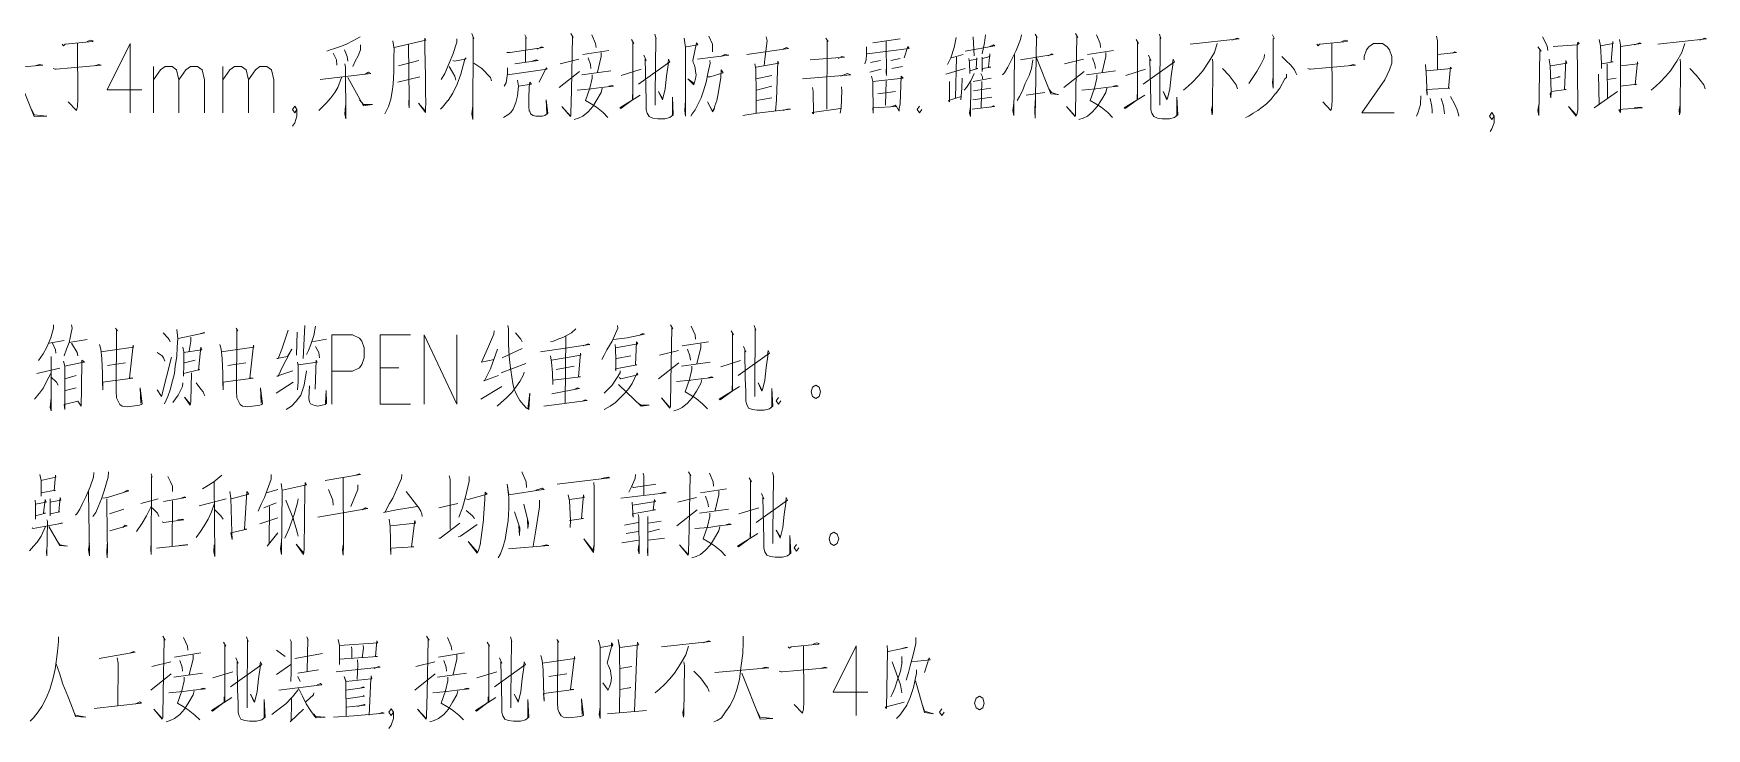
# Model space of a CAD drawing. Header units: millimetres. Extents: x 0 to 586, y 0 to 414.
# Drawn here: x 263.9 to 350.3, y 269.9 to 305.8 of the extents above; entities that cross this region are included whole.
import ezdxf

# ---------------------------------------------------------------- set-up
doc = ezdxf.new("R2010")
doc.units = ezdxf.units.MM

msp = doc.modelspace()

# ---------------------------------------------------------------- linework, layer by layer
at = {"color": 0, "lineweight": 0}
for points in [[(280.793472, 305.653722), (280.426583, 305.445583), (280.084389, 305.269194), (279.788056, 305.163361), (279.470556, 305.061056), (279.251833, 304.9905), (279.078972, 304.919944)], [(286.561389, 305.830111), (286.660167, 305.547889), (286.635472, 305.653722), (286.610778, 301.392167), (286.561389, 301.670861), (286.610778, 302.090667)], [(289.302472, 305.759556), (289.376556, 305.583167), (289.351861, 305.618444), (289.327167, 304.327278)], [(291.673139, 305.830111), (291.796611, 305.618444), (291.747222, 305.689), (291.697833, 302.859722), (291.673139, 301.706139), (291.673139, 301.600306), (291.648444, 301.533278), (291.207472, 302.055389), (291.648444, 301.565028)], [(292.749111, 305.759556), (292.946667, 305.304472), (292.971361, 305.096333)], [(296.001722, 305.794833), (296.075806, 305.547889), (296.051111, 305.618444), (296.026417, 302.648056), (296.026417, 302.125944), (296.026417, 302.54575)], [(298.788667, 305.689), (298.986222, 305.269194), (298.986222, 305.131611), (298.986222, 304.884667)], [(301.748472, 305.653722), (301.797861, 305.445583), (301.674389, 304.500139), (301.649694, 304.150889)], [(312.430583, 305.653722), (312.479972, 304.676528)], [(313.065583, 305.759556), (313.019722, 305.33975), (312.89625, 304.778833)], [(314.924722, 305.759556), (314.875333, 305.512611), (314.656611, 304.955222), (314.413194, 304.464861), (314.215639, 304.080333), (314.046306, 303.801639), (313.947528, 303.699333)], [(315.633806, 305.794833), (315.732583, 305.618444), (315.707889, 305.689), (315.633806, 301.462722), (315.609111, 301.811972), (315.633806, 302.369361)], [(317.711667, 305.830111), (317.835139, 305.618444), (317.78575, 305.689), (317.736361, 302.859722), (317.711667, 301.706139), (317.711667, 301.600306), (317.6905, 301.533278), (317.249528, 302.055389), (317.6905, 301.565028)], [(318.787639, 305.759556), (318.985194, 305.304472), (319.009889, 305.096333)], [(322.04025, 305.794833), (322.114333, 305.547889), (322.089639, 305.618444), (322.064944, 302.648056), (322.064944, 302.125944), (322.064944, 302.54575)], [(327.885778, 305.759556), (327.959861, 305.583167), (327.910472, 305.547889), (327.910472, 302.997306), (327.885778, 303.314806), (327.910472, 303.5935)], [(336.338333, 305.689), (336.387722, 305.445583), (336.387722, 303.978028)], [(341.816972, 305.653722), (342.060389, 305.198639), (342.085083, 304.955222)], [(265.419417, 305.269194), (265.4935, 305.198639), (265.567583, 305.269194), (265.592278, 305.269194), (266.98575, 305.410306), (267.010444, 305.445583), (266.886972, 305.480861), (266.714111, 305.410306)], [(266.202583, 305.304472), (266.227278, 302.439917), (266.202583, 302.055389), (266.153194, 301.84725), (265.736917, 302.298806), (266.153194, 301.84725), (266.177889, 301.949556)], [(268.936611, 305.315056), (267.744222, 302.92675), (269.536333, 302.92675)], [(268.936611, 305.315056), (268.936611, 301.734361)], [(279.396472, 304.814111), (279.569333, 304.464861), (279.594028, 304.186167)], [(279.985611, 304.9905), (280.13025, 304.64125), (280.154944, 304.397833)], [(280.814639, 305.233917), (280.814639, 304.9905), (280.694694, 304.676528), (280.546528, 304.397833), (280.426583, 304.115611)], [(282.47975, 305.445583), (282.553833, 305.025778), (282.529139, 304.605972), (282.529139, 303.872194), (282.504444, 303.208972), (282.455056, 302.824444), (282.380972, 302.439917), (282.2575, 302.055389), (282.16225, 301.84725), (282.063472, 301.670861)], [(282.553833, 305.096333), (284.190722, 305.480861), (284.141333, 305.583167), (284.141333, 305.061056), (284.166028, 303.628778), (284.166028, 302.895), (284.166028, 302.789167), (284.190722, 302.267056), (284.166028, 301.914278), (284.166028, 301.741417), (283.799139, 302.231778), (284.141333, 301.84725)], [(283.287611, 305.233917), (283.333472, 302.475194), (283.333472, 301.984833), (283.312306, 302.1965), (283.333472, 302.616306)], [(285.78175, 305.547889), (285.78175, 305.375028), (285.584194, 304.747083), (285.390167, 304.292), (285.167917, 303.766361), (284.973889, 303.452389)], [(288.371139, 304.849389), (288.544, 304.849389), (290.254972, 305.096333), (290.156194, 305.131611), (289.937472, 305.025778)], [(292.283444, 304.747083), (293.631056, 304.955222)], [(293.239472, 304.849389), (293.239472, 304.64125), (293.041917, 303.836917)], [(294.802278, 305.512611), (294.92575, 305.304472), (294.876361, 305.375028), (294.876361, 302.475194), (294.851667, 302.683333), (294.851667, 302.404639), (294.241361, 301.949556), (294.191972, 301.984833), (295.24325, 302.648056)], [(297.518667, 305.583167), (297.59275, 305.096333), (297.59275, 301.565028), (297.543361, 301.84725), (297.59275, 302.369361)], [(297.617444, 305.131611), (298.22775, 305.233917), (298.153667, 305.33975), (297.959639, 304.429583), (297.984333, 304.327278), (298.030194, 304.221444), (298.079583, 304.048583), (298.104278, 303.872194), (298.128972, 303.699333), (298.104278, 303.487667), (298.054889, 303.314806), (298.009028, 303.173694), (297.712694, 303.487667), (298.030194, 303.24425)], [(300.746583, 304.747083), (302.898528, 305.061056), (302.79975, 305.096333), (302.605722, 305.025778)], [(304.828222, 305.583167), (304.951694, 305.410306), (304.902306, 305.480861), (304.877611, 301.914278)], [(306.934306, 305.131611), (306.934306, 304.747083), (306.909611, 304.464861), (306.835528, 304.256722)], [(306.959, 304.778833), (309.132111, 305.061056), (309.061556, 305.163361), (308.864, 304.570694)], [(308.669972, 305.547889), (307.251806, 305.33975)], [(307.936194, 305.410306), (307.960889, 303.664056), (307.936194, 303.836917), (307.936194, 303.978028)], [(311.552167, 305.618444), (311.453389, 305.096333), (311.280528, 304.570694), (311.111194, 304.221444)], [(312.014306, 304.919944), (313.555944, 305.198639), (313.481861, 305.233917), (313.263139, 305.131611)], [(312.89625, 304.605972), (312.89625, 303.872194), (312.920944, 304.013306), (313.337222, 304.080333), (313.21375, 304.080333), (313.287833, 304.778833), (313.287833, 304.64125), (312.920944, 304.535417)], [(314.875333, 304.464861), (316.565139, 304.747083), (316.491056, 304.778833), (316.2935, 304.676528)], [(318.3255, 304.747083), (319.669583, 304.955222)], [(319.278, 304.849389), (319.278, 304.64125), (319.083972, 303.836917)], [(320.844333, 305.512611), (320.964278, 305.304472), (320.918417, 305.375028), (320.918417, 302.475194), (320.893722, 302.683333), (320.893722, 302.404639), (320.279889, 301.949556), (320.2305, 301.984833), (321.281778, 302.648056)], [(325.02475, 305.304472), (324.876583, 304.849389), (324.608472, 304.397833), (324.290972, 303.907472), (324.047556, 303.628778), (323.75475, 303.314806), (323.5325, 303.103139), (323.289083, 302.895)], [(323.631278, 305.269194), (326.150111, 305.547889), (326.051333, 305.583167), (325.783222, 305.480861)], [(330.161194, 305.269194), (330.235278, 305.198639), (330.305833, 305.269194), (330.330528, 305.269194), (331.724, 305.410306), (331.748694, 305.445583), (331.62875, 305.480861), (331.455889, 305.410306)], [(330.944361, 305.304472), (330.965528, 302.439917), (330.944361, 302.055389), (330.894972, 301.84725), (330.478694, 302.298806), (330.894972, 301.84725), (330.919667, 301.949556)], [(332.602417, 304.464861), (332.602417, 304.634194), (332.722361, 304.976389), (332.842306, 305.145722), (333.082194, 305.315056), (333.558444, 305.315056), (333.798333, 305.145722), (333.918278, 304.976389), (334.034694, 304.634194), (334.034694, 304.292), (333.918278, 303.949806), (333.678389, 303.438278), (332.482472, 301.734361), (334.154639, 301.734361)], [(336.412417, 304.747083), (337.364917, 304.849389), (337.294361, 304.884667), (337.146194, 304.814111)], [(341.573556, 305.131611), (341.742889, 304.919944), (341.668806, 304.955222), (341.622944, 301.600306), (341.573556, 301.84725), (341.622944, 302.161222)], [(342.356722, 305.163361), (343.602028, 305.233917), (343.626722, 305.375028), (343.700806, 305.304472), (343.602028, 305.233917), (343.626722, 302.161222), (343.626722, 301.882528), (343.577333, 301.635583), (343.552639, 301.565028), (343.161056, 302.055389), (343.552639, 301.635583)], [(344.727389, 305.512611), (344.801472, 305.198639), (344.850861, 304.292), (344.850861, 304.013306), (344.850861, 304.256722), (345.461167, 304.362556), (345.362389, 304.362556), (345.436472, 305.410306), (345.461167, 305.304472), (344.801472, 305.198639)], [(345.778667, 305.512611), (345.828056, 305.233917), (345.828056, 303.628778), (345.828056, 303.522944), (345.828056, 302.648056), (345.828056, 301.741417), (345.753972, 301.882528), (345.951528, 301.914278), (346.978111, 301.984833), (346.879333, 302.020111), (346.537139, 301.984833)], [(345.828056, 305.163361), (346.904028, 305.304472), (346.829944, 305.33975), (346.561833, 305.233917)], [(349.15475, 305.304472), (349.006583, 304.849389), (348.738472, 304.397833), (348.420972, 303.907472), (348.174028, 303.628778), (347.881222, 303.314806), (347.6625, 303.103139), (347.415556, 302.895)], [(347.75775, 305.269194), (350.276583, 305.547889), (350.181333, 305.583167), (349.909694, 305.480861)], [(261.630583, 303.94275), (264.417528, 304.186167), (264.244667, 304.221444), (264.025944, 304.150889)], [(264.95375, 304.013306), (265.052528, 303.978028), (265.101917, 303.978028), (267.426722, 304.186167), (267.30325, 304.221444), (267.081, 304.150889)], [(270.132528, 301.734361), (270.132528, 304.122667)], [(270.132528, 303.438278), (270.488833, 303.949806), (270.728722, 304.122667), (271.088556, 304.122667), (271.324917, 303.949806), (271.444861, 303.438278), (271.444861, 301.734361)], [(271.444861, 303.438278), (271.804694, 303.949806), (272.044583, 304.122667), (272.400889, 304.122667), (272.640778, 303.949806), (272.760722, 303.438278), (272.760722, 301.734361)], [(273.71675, 301.734361), (273.71675, 304.122667)], [(273.71675, 303.438278), (274.073056, 303.949806), (274.312944, 304.122667), (274.66925, 304.122667), (274.909139, 303.949806), (275.029083, 303.438278), (275.029083, 301.734361)], [(275.029083, 303.438278), (275.388917, 303.949806), (275.625278, 304.122667), (275.985111, 304.122667), (276.225, 303.949806), (276.341417, 303.438278), (276.341417, 301.734361)], [(280.010306, 304.256722), (280.035, 304.080333), (280.059694, 301.427444), (280.010306, 301.670861), (280.035, 302.090667)], [(283.823833, 304.429583), (282.772556, 304.150889)], [(285.584194, 304.429583), (285.658278, 304.397833), (286.219194, 304.500139), (286.268583, 304.570694), (286.1945, 304.500139), (286.000472, 303.731083), (285.806444, 303.208972), (285.584194, 302.753889), (285.340778, 302.369361), (285.316083, 302.369361), (285.047972, 302.020111), (284.949194, 301.914278)], [(285.390167, 304.115611), (285.5595, 303.836917), (285.682972, 303.628778), (285.732361, 303.417111)], [(286.660167, 304.292), (287.076444, 304.013306), (287.517417, 303.558222), (287.566806, 303.381833)], [(288.395833, 304.048583), (288.395833, 303.766361), (288.371139, 303.522944), (288.325278, 303.279528), (288.2265, 303.103139)], [(288.395833, 303.699333), (290.452528, 303.978028), (290.403139, 304.048583), (290.03625, 303.314806)], [(288.787417, 304.256722), (289.986861, 304.429583), (289.888083, 304.464861), (289.669361, 304.397833)], [(291.112222, 304.256722), (292.089417, 304.500139)], [(292.555083, 304.570694), (292.675028, 304.221444), (292.699722, 304.013306)], [(294.266056, 303.664056), (295.292639, 303.978028)], [(295.169167, 303.208972), (296.784889, 304.362556), (296.710806, 304.500139), (296.686111, 304.292), (296.710806, 304.327278), (296.612028, 303.628778), (296.541472, 302.965556), (296.418, 302.475194), (296.393306, 302.404639), (296.199278, 302.824444), (296.393306, 302.475194)], [(295.440806, 304.711806), (295.56075, 304.429583), (295.511361, 304.500139), (295.536056, 303.067861), (295.56075, 302.369361), (295.56075, 301.882528), (295.610139, 301.706139), (295.708917, 301.533278), (295.902944, 301.462722), (296.149889, 301.427444), (296.516778, 301.427444), (296.784889, 301.498), (296.954222, 301.635583), (296.908361, 302.54575), (296.908361, 301.600306), (296.858972, 301.565028)], [(298.838056, 304.429583), (298.86275, 304.292), (298.739278, 303.766361), (298.644028, 303.314806), (298.520556, 302.859722), (298.397083, 302.510472), (298.22775, 302.161222), (298.079583, 301.882528), (297.934944, 301.670861), (297.860861, 301.565028)], [(298.203056, 304.500139), (299.81525, 304.711806), (299.621222, 304.747083), (299.4025, 304.64125)], [(298.739278, 303.5935), (298.86275, 303.5935), (299.522444, 303.801639), (299.427194, 303.94275), (299.4025, 303.558222), (299.279028, 302.718611), (299.204944, 302.369361), (299.106167, 302.090667), (299.060306, 301.914278), (298.986222, 301.776694), (298.718111, 302.298806), (298.986222, 301.811972), (299.060306, 301.949556)], [(301.162861, 304.256722), (301.21225, 303.978028), (301.233417, 302.753889), (301.233417, 301.706139)], [(301.233417, 304.080333), (302.408167, 304.292), (302.358778, 304.397833), (302.288222, 302.404639), (302.238833, 301.811972)], [(304.023889, 304.464861), (305.78425, 304.605972), (305.660778, 304.64125), (305.46675, 304.535417)], [(307.103639, 303.836917), (307.68925, 303.978028)], [(307.643389, 304.429583), (307.128333, 304.327278)], [(308.669972, 304.535417), (308.179611, 304.429583)], [(308.229, 304.013306), (308.789917, 304.115611)], [(312.014306, 304.013306), (311.012417, 303.731083)], [(311.305222, 304.570694), (311.919056, 304.747083)], [(311.576861, 304.605972), (311.527472, 302.510472)], [(312.211861, 304.535417), (312.236556, 304.327278), (312.26125, 303.766361), (312.26125, 303.907472), (312.677528, 304.013306), (312.57875, 304.013306), (312.628139, 304.570694), (312.603444, 304.500139), (312.236556, 304.429583)], [(314.557833, 304.747083), (314.533139, 301.600306), (314.48375, 301.84725), (314.533139, 302.231778)], [(315.513861, 304.464861), (315.439778, 304.013306), (315.316306, 303.664056), (315.122278, 303.24425), (314.974111, 302.859722), (314.825944, 302.581028), (314.706, 302.369361)], [(315.707889, 304.570694), (316.441667, 302.718611), (316.83325, 302.683333), (316.783861, 302.683333), (316.466361, 302.789167), (316.342889, 302.965556)], [(317.15075, 304.256722), (318.127944, 304.500139)], [(318.593611, 304.570694), (318.717083, 304.221444), (318.741778, 304.013306)], [(320.304583, 303.664056), (321.331167, 303.978028)], [(321.211222, 303.208972), (322.823417, 304.362556), (322.749333, 304.500139), (322.724639, 304.292), (322.749333, 304.327278), (322.654083, 303.628778), (322.58, 302.965556), (322.456528, 302.475194), (322.431833, 302.404639), (322.237806, 302.824444), (322.431833, 302.475194)], [(321.479333, 304.711806), (321.602806, 304.429583), (321.553417, 304.500139), (321.578111, 303.067861), (321.602806, 302.369361), (321.602806, 301.882528), (321.648667, 301.706139), (321.747444, 301.533278), (321.945, 301.462722), (322.188417, 301.427444), (322.555306, 301.427444), (322.823417, 301.498), (322.996278, 301.635583), (322.946889, 302.54575), (322.946889, 301.600306), (322.8975, 301.565028)], [(324.781333, 304.500139), (324.806028, 304.292), (324.781333, 301.776694), (324.756639, 301.635583), (324.731944, 301.882528), (324.781333, 302.125944)], [(326.076028, 302.965556), (326.001944, 303.173694), (325.635056, 303.664056), (325.292861, 304.013306)], [(327.4695, 304.747083), (327.444806, 304.570694), (327.275472, 304.221444), (327.077917, 303.872194), (326.859194, 303.558222), (326.661639, 303.24425)], [(328.351444, 304.64125), (328.594861, 304.397833), (328.792417, 304.221444), (328.912361, 304.080333), (329.011139, 303.94275), (329.085222, 303.801639), (329.134611, 303.699333)], [(329.695528, 304.013306), (329.794306, 303.978028), (329.843694, 303.978028), (332.164972, 304.186167), (332.0415, 304.221444), (331.822778, 304.150889)], [(335.777417, 304.221444), (335.777417, 304.150889), (335.802111, 303.836917), (335.8515, 302.648056), (335.826806, 302.930278), (337.022722, 302.997306), (336.952167, 302.997306), (337.072111, 304.080333), (337.1215, 304.013306), (335.826806, 303.907472)], [(342.159167, 304.500139), (342.159167, 304.464861), (342.208556, 304.150889), (342.257944, 302.824444), (342.23325, 302.510472), (342.208556, 302.718611), (342.257944, 302.824444), (343.041111, 302.930278), (342.942333, 302.930278), (343.016417, 304.429583), (343.065806, 304.292), (342.23325, 304.150889)], [(345.143667, 304.256722), (345.168361, 302.475194)], [(345.85275, 304.150889), (346.731167, 304.256722), (346.706472, 304.362556), (346.586528, 303.173694), (346.681778, 303.208972), (345.828056, 303.103139)], [(348.907806, 304.500139), (348.9325, 304.292), (348.907806, 301.776694), (348.883111, 301.635583), (348.858417, 301.882528), (348.907806, 302.125944)], [(350.206028, 302.965556), (350.131944, 303.173694), (349.765056, 303.664056), (349.422861, 304.013306)], [(263.024056, 303.907472), (263.976556, 301.533278), (264.63625, 301.565028), (263.976556, 301.635583), (263.831917, 301.914278)], [(279.837444, 303.558222), (279.643417, 303.032583), (279.49525, 302.789167), (279.276528, 302.510472), (279.078972, 302.267056), (278.909639, 302.090667), (278.662694, 301.84725)], [(278.736778, 303.452389), (281.354389, 303.766361), (281.230917, 303.836917), (281.061583, 303.731083)], [(280.154944, 303.558222), (280.962806, 302.090667), (281.428472, 302.161222), (280.962806, 302.161222), (280.768778, 302.404639)], [(282.747861, 303.314806), (283.873222, 303.5935)], [(288.910889, 303.417111), (288.960278, 303.103139), (288.910889, 302.616306), (288.836806, 302.267056), (288.762722, 302.090667), (288.688639, 301.914278), (288.568694, 301.741417), (288.420528, 301.635583), (288.201806, 301.498)], [(288.960278, 303.103139), (289.644667, 303.208972), (289.545889, 303.314806), (289.521194, 303.067861), (289.4965, 302.475194), (289.4965, 302.055389), (289.521194, 301.811972), (289.545889, 301.811972), (289.595278, 301.670861), (289.71875, 301.600306), (289.863389, 301.565028), (290.03625, 301.565028), (290.205583, 301.565028), (290.329056, 301.600306), (290.452528, 301.670861), (290.477222, 301.706139), (290.403139, 302.404639), (290.427833, 301.670861)], [(291.062833, 303.032583), (292.114111, 303.872194)], [(291.990639, 302.895), (292.724417, 302.965556), (293.239472, 303.032583), (293.874472, 303.103139), (293.800389, 303.138417), (293.631056, 303.103139)], [(292.237583, 303.699333), (293.726306, 303.907472)], [(292.773806, 303.699333), (292.773806, 303.522944), (292.650333, 302.997306), (292.431611, 302.369361), (292.724417, 302.1965), (292.992528, 302.020111), (293.33825, 301.741417), (293.581667, 301.498)], [(301.233417, 303.487667), (302.041278, 303.664056)], [(301.258111, 302.895), (302.041278, 303.103139)], [(303.632306, 303.487667), (306.126444, 303.699333), (305.953583, 303.766361), (305.586694, 303.628778)], [(305.636083, 303.067861), (305.660778, 302.859722), (305.611389, 301.984833), (305.562, 301.706139)], [(307.177722, 303.628778), (307.251806, 303.346556), (307.2765, 301.706139), (307.251806, 301.984833), (308.472417, 302.055389), (308.401861, 302.125944), (308.253694, 302.055389)], [(307.251806, 303.346556), (308.814611, 303.522944), (308.719361, 303.628778), (308.669972, 302.1965), (308.620583, 301.949556), (308.620583, 301.811972), (308.472417, 302.055389)], [(307.9115, 302.125944), (307.936194, 303.381833)], [(311.209972, 303.346556), (311.209972, 302.298806), (311.160583, 302.369361), (311.820278, 302.581028), (311.795583, 302.404639), (311.844972, 302.997306), (311.869667, 303.522944)], [(312.479972, 303.766361), (312.310639, 303.381833), (312.088389, 303.032583), (311.964917, 302.895)], [(312.310639, 303.279528), (312.285944, 301.533278), (312.236556, 301.706139), (312.285944, 302.055389)], [(312.430583, 303.346556), (313.361917, 303.522944)], [(312.822167, 303.766361), (312.920944, 303.5935), (312.920944, 303.487667)], [(312.871556, 303.346556), (312.846861, 301.984833)], [(317.101361, 303.032583), (318.152639, 303.872194)], [(318.032694, 302.895), (318.766472, 302.965556), (319.278, 303.032583), (319.913, 303.103139), (319.842444, 303.138417), (319.669583, 303.103139)], [(318.276111, 303.699333), (319.768361, 303.907472)], [(318.812333, 303.699333), (318.812333, 303.522944), (318.692389, 302.997306), (318.470139, 302.369361), (318.766472, 302.1965), (319.034583, 302.020111), (319.376778, 301.741417), (319.620194, 301.498)], [(328.594861, 303.731083), (328.594861, 303.558222), (328.520778, 303.487667), (328.252667, 302.997306), (328.033944, 302.718611), (328.00925, 302.718611), (327.811694, 302.439917), (327.568278, 302.1965), (327.349556, 302.020111), (327.127306, 301.84725), (326.883889, 301.706139), (326.661639, 301.565028), (326.492306, 301.498)], [(342.257944, 303.487667), (342.723611, 303.5935), (342.649528, 303.5935), (342.624833, 303.5935)], [(344.702694, 303.731083), (344.727389, 302.161222), (344.483972, 301.984833), (345.679889, 302.824444)], [(345.168361, 303.452389), (345.605806, 303.522944)], [(293.288861, 302.997306), (293.239472, 302.789167), (293.017222, 302.404639), (292.7985, 302.055389), (292.555083, 301.776694), (292.283444, 301.565028), (292.064722, 301.462722), (291.846, 301.392167)], [(301.258111, 302.369361), (302.041278, 302.510472)], [(304.143833, 303.032583), (304.168528, 302.824444), (304.193222, 301.670861), (304.119139, 301.741417), (305.586694, 301.949556)], [(308.423028, 302.824444), (307.519917, 302.718611)], [(313.386611, 302.54575), (312.405889, 302.404639)], [(312.455278, 302.859722), (313.337222, 302.997306)], [(316.124167, 302.789167), (315.171667, 302.648056)], [(319.327389, 302.997306), (319.278, 302.789167), (319.059278, 302.404639), (318.837028, 302.055389), (318.593611, 301.776694), (318.3255, 301.565028), (318.10325, 301.462722), (317.884528, 301.392167)], [(335.534, 302.616306), (335.509306, 302.161222), (335.459917, 301.984833), (335.385833, 301.706139), (335.31175, 301.565028)], [(336.020833, 302.475194), (336.094917, 302.055389), (336.119611, 301.84725), (336.119611, 301.706139)], [(336.585278, 302.475194), (336.705222, 302.090667), (336.729917, 301.811972), (336.754611, 301.670861)], [(337.072111, 302.581028), (337.294361, 302.161222), (337.414306, 301.882528), (337.463694, 301.706139), (337.488389, 301.565028)], [(277.537333, 301.903694), (277.417389, 301.734361), (277.297444, 301.903694), (277.417389, 302.073028), (277.537333, 301.903694), (277.537333, 301.5615), (277.417389, 301.222833), (277.297444, 301.049972)], [(300.549028, 301.600306), (301.282806, 301.706139), (302.997306, 301.914278), (302.849139, 301.914278), (302.630417, 301.84725)], [(309.668333, 302.073028), (309.548389, 301.903694), (309.668333, 301.734361), (309.788278, 301.903694)], [(312.381194, 301.914278), (313.53125, 302.055389), (313.481861, 302.090667), (313.337222, 302.020111)], [(339.104111, 300.764222), (339.199361, 300.901806), (339.322833, 301.215778), (339.322833, 301.565028), (339.199361, 301.741417), (339.079417, 301.565028), (339.199361, 301.392167), (339.322833, 301.565028)], [(264.974917, 290.784139), (264.974917, 290.611278), (264.82675, 290.120917), (264.632722, 289.634083), (264.438694, 289.284833), (264.19175, 288.935583)], [(265.902722, 290.784139), (265.927417, 290.611278), (265.782778, 289.8775), (265.634611, 289.52825), (265.514667, 289.179)], [(268.178139, 290.611278), (268.276917, 290.470167), (268.227528, 290.505444), (268.227528, 289.669361), (268.202833, 288.025417), (268.202833, 287.362194), (268.227528, 287.012944), (268.301611, 286.836556), (268.396861, 286.663694), (268.520333, 286.593139), (268.788444, 286.557861), (269.402278, 286.628417), (269.497528, 286.663694), (269.546917, 286.698972), (269.451667, 287.535056), (269.472833, 286.73425)], [(270.622889, 290.367861), (270.869833, 290.120917), (270.940389, 290.018611), (270.989778, 289.912778)], [(271.331972, 290.540722), (271.381361, 290.085639), (271.356667, 289.634083), (271.331972, 289.143722), (271.257889, 288.653361), (271.212028, 288.268833), (271.11325, 287.884306), (270.989778, 287.43275), (270.869833, 287.0835), (270.696972, 286.698972)], [(271.406056, 290.085639), (272.774833, 290.367861), (272.70075, 290.367861), (272.580806, 290.332583)], [(272.06575, 290.156194), (272.06575, 289.948056), (271.966972, 289.422417)], [(274.390556, 290.611278), (274.485806, 290.470167), (274.439944, 290.505444), (274.439944, 289.669361), (274.41525, 288.025417), (274.41525, 287.362194), (274.439944, 287.012944), (274.5105, 286.836556), (274.609278, 286.663694), (274.73275, 286.593139), (275.000861, 286.557861), (275.611167, 286.628417), (275.709944, 286.663694), (275.759333, 286.698972), (275.660556, 287.535056), (275.68525, 286.73425)], [(277.078722, 290.505444), (276.761222, 289.52825), (276.567194, 289.037889), (276.493111, 289.037889), (277.054028, 289.143722), (277.276278, 289.52825), (276.810611, 288.653361), (276.567194, 288.13125), (276.493111, 288.13125), (277.325667, 288.409944)], [(277.544389, 290.399611), (277.519694, 289.214278)], [(277.935972, 290.752389), (277.861889, 289.037889)], [(278.496889, 290.717111), (278.401639, 290.22675), (278.253472, 289.771667), (278.13, 289.457694), (278.03475, 289.249556)], [(279.329444, 286.691917), (279.329444, 290.272611), (280.405417, 290.272611), (280.761722, 290.103278), (280.881667, 289.933944), (281.001611, 289.59175), (281.001611, 289.080222), (280.881667, 288.738028), (280.761722, 288.568694), (280.405417, 288.395833), (279.329444, 288.395833)], [(281.837694, 286.691917), (281.837694, 290.272611), (283.389917, 290.272611)], [(284.106056, 286.691917), (284.106056, 290.272611), (285.778222, 286.691917), (285.778222, 290.272611)], [(287.711444, 290.470167), (287.690278, 290.297306), (287.298694, 289.387139), (287.05175, 288.865028), (287.711444, 289.002611)], [(288.424056, 290.752389), (288.445222, 290.576), (288.445222, 289.771667), (288.494611, 289.179), (288.519306, 288.82975), (288.568694, 288.445222), (288.618083, 288.095972), (288.667472, 287.746722), (288.741556, 287.468028), (288.8615, 287.185806), (289.034361, 286.871833), (289.203694, 286.663694), (289.376556, 286.487306), (289.500028, 286.420278), (289.545889, 287.256361), (289.450639, 286.452028)], [(289.154306, 289.912778), (289.08375, 290.050361), (288.812111, 290.367861)], [(291.920083, 290.576), (291.697833, 290.367861), (291.285083, 290.156194), (290.964056, 290.018611), (290.770028, 289.948056), (290.621861, 289.912778)], [(291.405028, 290.191472), (291.380333, 286.73425)], [(294.072028, 290.752389), (294.096722, 290.611278), (293.803917, 289.948056), (293.532278, 289.492972), (293.387639, 289.214278), (293.264167, 289.002611)], [(293.874472, 290.018611), (294.583556, 290.120917), (295.4655, 290.297306), (295.391417, 290.332583), (295.24325, 290.262028)], [(296.809583, 290.784139), (296.933056, 290.576), (296.883667, 290.646556), (296.834278, 287.817278), (296.809583, 286.663694), (296.809583, 286.557861), (296.784889, 286.487306), (296.343917, 287.012944), (296.784889, 286.522583)], [(297.885556, 290.717111), (298.083111, 290.262028), (298.104278, 290.050361)], [(299.938722, 290.470167), (300.062194, 290.262028), (300.012806, 290.332583), (300.012806, 287.43275), (299.988111, 287.640889), (299.988111, 287.362194), (299.377806, 286.907111), (299.328417, 286.942389), (300.379694, 287.605611)], [(301.138167, 290.752389), (301.21225, 290.505444), (301.187556, 290.576), (301.162861, 287.605611), (301.162861, 287.0835), (301.162861, 287.503306)], [(264.756194, 289.842222), (265.514667, 289.983333)], [(264.925528, 289.842222), (265.073694, 289.492972), (265.098389, 289.316583)], [(266.710583, 290.018611), (265.758083, 289.8775)], [(265.902722, 289.842222), (266.199056, 289.351861), (266.22375, 289.179)], [(267.345583, 289.771667), (267.419667, 289.52825), (267.469056, 289.037889), (267.49375, 288.268833), (267.49375, 288.201806), (267.518444, 287.43275), (267.49375, 287.817278), (269.060083, 288.025417), (268.887222, 288.025417), (269.084778, 289.736389), (269.105944, 289.634083), (267.419667, 289.387139)], [(270.330083, 289.351861), (270.5735, 289.179), (270.647583, 289.073167), (270.721667, 288.900306)], [(271.649472, 289.634083), (271.698861, 289.387139), (271.698861, 288.723917), (271.674167, 288.13125), (271.674167, 288.268833), (272.531417, 288.4805), (272.457333, 288.445222), (272.580806, 289.634083), (272.630194, 289.492972), (271.674167, 289.351861)], [(273.558, 289.771667), (273.632083, 289.52825), (273.681472, 289.037889), (273.706167, 288.268833), (273.706167, 288.201806), (273.730861, 287.43275), (273.706167, 287.817278), (275.268972, 288.025417), (275.099639, 288.025417), (275.293667, 289.736389), (275.318361, 289.634083), (273.632083, 289.387139)], [(278.302861, 289.912778), (279.061333, 290.050361)], [(278.496889, 289.669361), (278.66975, 289.351861), (278.694444, 289.073167)], [(287.884306, 289.52825), (287.517417, 288.515778), (287.224611, 287.919583), (287.175222, 287.884306), (287.933694, 288.166528)], [(288.127722, 289.073167), (289.154306, 289.563528)], [(290.110333, 289.387139), (292.653861, 289.771667), (292.555083, 289.806944), (292.311667, 289.701111)], [(290.621861, 289.179), (290.67125, 288.865028), (290.720639, 288.304111), (290.745333, 287.711444), (290.745333, 287.919583), (292.1635, 288.095972), (292.064722, 288.095972), (292.1635, 289.316583), (292.188194, 289.214278), (290.67125, 288.967333)], [(293.948556, 289.771667), (293.97325, 289.563528), (293.997944, 288.967333), (293.997944, 288.409944), (293.97325, 288.515778), (295.073917, 288.723917), (294.999833, 288.723917), (295.049222, 289.912778), (295.123306, 289.806944), (293.97325, 289.598806)], [(296.248667, 289.214278), (297.225861, 289.457694)], [(297.419889, 289.701111), (298.7675, 289.912778)], [(297.691528, 289.52825), (297.811472, 289.179), (297.836167, 288.967333)], [(298.375917, 289.806944), (298.375917, 289.598806), (298.178361, 288.794472)], [(300.305611, 288.166528), (301.921333, 289.316583), (301.84725, 289.457694), (301.822556, 289.249556), (301.84725, 289.284833), (301.748472, 288.586333), (301.677917, 287.919583), (301.554444, 287.43275), (301.52975, 287.362194), (301.332194, 287.782), (301.52975, 287.43275)], [(300.57725, 289.669361), (300.697194, 289.387139), (300.647806, 289.457694), (300.6725, 288.025417), (300.697194, 287.326917), (300.697194, 286.836556), (300.746583, 286.663694), (300.845361, 286.487306), (301.039389, 286.420278), (301.286333, 286.385), (301.653222, 286.385), (301.921333, 286.452028), (302.090667, 286.593139), (302.044806, 287.503306), (302.044806, 286.557861), (301.995417, 286.522583)], [(264.117667, 288.268833), (265.292417, 288.551056)], [(264.851444, 289.143722), (264.851444, 286.349722), (264.802056, 286.522583), (264.851444, 287.012944)], [(265.489972, 288.900306), (265.560528, 288.653361), (265.560528, 287.782), (265.560528, 287.291639), (265.560528, 286.73425), (265.560528, 286.420278), (265.514667, 286.663694), (266.22375, 286.836556), (266.393083, 286.593139), (266.417778, 287.503306), (266.442472, 288.967333), (266.565944, 288.865028), (266.368389, 288.82975), (265.535833, 288.653361)], [(267.761861, 288.688639), (268.693194, 288.82975)], [(270.330083, 287.43275), (270.548806, 287.0835), (271.063861, 289.108444)], [(271.723556, 288.82975), (272.288, 288.967333)], [(273.974278, 288.688639), (274.902083, 288.82975)], [(278.03475, 288.409944), (277.911278, 287.676167), (277.738417, 287.154056), (277.495, 286.836556), (277.251583, 286.593139), (276.983472, 286.420278)], [(277.569083, 288.865028), (277.593778, 288.688639), (277.593778, 287.919583), (277.593778, 287.852556), (277.569083, 287.43275)], [(277.618472, 288.723917), (278.570972, 288.865028), (278.521583, 288.967333), (278.472194, 287.468028)], [(281.837694, 288.568694), (282.793722, 288.568694)], [(288.078333, 288.304111), (289.351861, 288.794472)], [(290.918194, 288.4805), (291.846, 288.653361)], [(294.216667, 288.409944), (294.216667, 288.304111), (293.803917, 287.676167), (293.556972, 287.43275), (293.387639, 287.256361)], [(294.756417, 289.179), (294.022639, 289.037889)], [(296.199278, 287.990139), (297.250556, 288.82975)], [(297.374028, 288.653361), (298.86275, 288.865028)], [(297.91025, 288.653361), (297.91025, 288.4805), (297.786778, 287.954861), (297.568056, 287.326917), (297.860861, 287.154056), (298.128972, 286.977667), (298.471167, 286.698972), (298.718111, 286.452028)], [(299.4025, 288.618083), (300.429083, 288.935583)], [(264.82675, 288.268833), (264.632722, 287.884306), (264.459861, 287.535056), (264.241139, 287.256361), (263.997722, 286.942389)], [(264.82675, 288.095972), (265.123083, 287.817278), (265.218333, 287.676167)], [(265.560528, 287.990139), (266.149667, 288.166528)], [(265.585222, 287.397472), (266.149667, 287.535056)], [(271.649472, 287.782), (271.624778, 287.605611), (271.406056, 287.154056), (271.137944, 286.769528)], [(272.090444, 288.304111), (272.06575, 286.836556), (272.041056, 286.663694), (272.016361, 286.628417), (271.723556, 287.048222), (272.016361, 286.698972)], [(272.333861, 287.782), (272.580806, 287.468028), (272.70075, 287.326917), (272.750139, 287.185806), (272.774833, 287.118778)], [(276.468417, 287.256361), (277.346833, 287.817278)], [(278.179389, 287.640889), (278.154694, 286.977667), (278.179389, 286.804806), (278.228778, 286.698972), (278.401639, 286.628417), (278.620361, 286.593139), (278.839083, 286.628417), (278.98725, 286.663694), (279.061333, 286.73425), (279.036639, 287.397472), (279.011944, 286.73425)], [(287.027056, 286.942389), (288.103028, 287.605611)], [(289.253083, 288.339389), (289.228389, 288.201806), (289.034361, 287.852556), (288.836806, 287.570333), (288.618083, 287.291639), (288.349972, 287.012944), (288.078333, 286.769528), (287.859611, 286.593139)], [(290.695944, 287.221083), (292.114111, 287.503306), (292.015333, 287.535056), (291.870694, 287.468028)], [(294.167278, 288.060694), (294.241361, 287.990139), (295.123306, 288.201806), (295.098611, 288.304111), (294.8305, 287.746722), (294.657639, 287.503306), (294.488306, 287.291639), (294.216667, 287.012944), (293.97325, 286.769528), (293.705139, 286.593139), (293.387639, 286.420278)], [(294.121417, 287.711444), (294.167278, 287.676167), (295.292639, 286.593139), (295.708917, 286.628417), (295.292639, 286.628417), (295.148, 286.73425)], [(298.425306, 287.954861), (298.375917, 287.746722), (298.153667, 287.362194), (297.934944, 287.012944), (297.691528, 286.73425), (297.419889, 286.522583), (297.201167, 286.420278), (296.982444, 286.349722)], [(297.127083, 287.852556), (297.860861, 287.919583), (298.375917, 287.990139), (299.010917, 288.060694), (298.936833, 288.095972), (298.7675, 288.060694)], [(281.837694, 286.691917), (283.389917, 286.691917)], [(290.279667, 286.593139), (292.505694, 286.871833), (292.406917, 286.907111), (292.262278, 286.836556)], [(302.383472, 287.030583), (302.263528, 286.86125), (302.383472, 286.691917), (302.503417, 286.86125)], [(267.814778, 283.192361), (267.790083, 282.913667), (267.592528, 282.215167), (267.447889, 281.795361), (267.275028, 281.379083), (267.151556, 281.096861), (267.006917, 280.888722)], [(289.136667, 283.192361), (289.355389, 282.67025), (289.380083, 282.391556)], [(297.744444, 283.192361), (297.867917, 282.984222), (297.818528, 283.054778), (297.769139, 280.2255), (297.744444, 279.071917), (297.744444, 278.966083), (297.71975, 278.895528), (297.278778, 279.421167), (297.71975, 278.930806)], [(264.265833, 283.054778), (264.339917, 282.740806), (264.339917, 281.936472), (264.339917, 282.109333), (265.073694, 282.250444), (264.999611, 282.215167), (265.073694, 283.0195), (265.098389, 282.913667), (264.315222, 282.740806)], [(267.056306, 283.160611), (267.031611, 282.913667), (266.85875, 282.426833), (266.640028, 281.901194), (266.467167, 281.551944), (266.322528, 281.27325), (266.174361, 281.029833), (266.100278, 280.959278)], [(270.012583, 283.090056), (270.061972, 282.913667), (270.037278, 282.948944), (270.012583, 278.930806), (269.991417, 279.213028), (270.012583, 279.562278)], [(270.869833, 282.948944), (271.018, 282.67025), (271.11325, 282.462111), (271.11325, 282.179889)], [(273.656778, 283.0195), (273.2405, 282.67025), (272.82775, 282.426833), (272.654889, 282.321)], [(273.265194, 282.67025), (273.289889, 278.8285), (273.2405, 279.071917), (273.265194, 279.421167)], [(276.200306, 283.054778), (276.200306, 282.811361), (275.858111, 281.865917), (275.688778, 281.516667), (275.540611, 281.167417)], [(276.715361, 282.599694), (276.76475, 282.215167), (276.740056, 278.930806), (276.690667, 279.213028), (276.740056, 279.597556)], [(276.789444, 282.250444), (278.03475, 282.529139), (277.960667, 282.634972), (277.935972, 282.321), (277.911278, 279.213028), (277.886583, 279.036639), (277.865417, 278.930806), (277.498528, 279.456444), (277.886583, 279.001361)], [(278.98725, 282.740806), (280.821694, 283.054778), (280.747611, 283.090056), (280.578278, 283.0195)], [(279.918583, 282.878389), (279.943278, 279.456444), (279.918583, 278.895528), (279.893889, 279.142472), (279.918583, 279.421167)], [(280.677056, 282.529139), (280.677056, 282.285722), (280.310167, 281.410833)], [(282.948944, 283.054778), (282.92425, 282.843111), (282.730222, 282.391556), (282.486806, 281.830639), (282.313944, 281.551944), (282.095222, 281.132139), (281.996444, 281.096861), (282.680833, 281.237972), (283.732111, 281.410833)], [(285.397222, 282.984222), (285.443083, 282.811361), (285.443083, 280.2255)], [(286.423806, 282.948944), (286.423806, 282.705528), (286.250944, 281.97175), (286.081611, 281.343806), (285.884056, 280.853444)], [(289.870444, 282.250444), (290.187944, 282.356278), (290.286722, 282.285722), (290.237333, 282.285722), (288.476972, 282.007028), (288.378194, 282.564417), (288.476972, 281.865917), (288.476972, 281.308528), (288.427583, 280.677056), (288.3535, 280.154944), (288.279417, 279.699861), (288.159472, 279.280056), (288.036, 278.966083), (287.916056, 278.757944)], [(290.971111, 282.564417), (293.683972, 282.878389), (293.638111, 282.878389), (293.588722, 282.913667), (293.246528, 282.843111)], [(292.854944, 282.634972), (292.879639, 282.391556), (292.879639, 279.840972), (292.879639, 279.770417), (292.879639, 279.421167), (292.83025, 279.036639), (292.339889, 279.735139), (292.805556, 279.142472), (292.83025, 279.244778), (292.854944, 279.385889)], [(295.006889, 283.054778), (294.982194, 282.843111), (294.784639, 282.391556), (294.664694, 282.144611)], [(294.858722, 282.426833), (294.908111, 282.391556), (296.058167, 282.564417)], [(295.398472, 283.125333), (295.444333, 282.984222), (295.444333, 282.007028)], [(298.820417, 283.125333), (299.017972, 282.67025), (299.039139, 282.462111)], [(300.873583, 282.878389), (300.997056, 282.67025), (300.947667, 282.740806), (300.947667, 279.840972), (300.922972, 280.049111), (300.922972, 279.770417), (300.312667, 279.315333), (300.263278, 279.350611), (301.314556, 280.013833)], [(302.073028, 283.160611), (302.147111, 282.913667), (302.122417, 282.984222), (302.097722, 280.013833), (302.097722, 279.491722), (302.097722, 279.911528)], [(264.022417, 281.728333), (264.047111, 281.516667), (264.047111, 280.747611), (264.047111, 280.924), (264.562167, 281.061583), (264.463389, 281.061583), (264.537472, 281.760083), (264.586861, 281.6225), (264.047111, 281.516667)], [(264.805583, 281.795361), (264.805583, 281.6225), (264.805583, 280.924), (264.805583, 281.029833), (265.295944, 281.132139), (265.246556, 281.132139), (265.320639, 281.865917), (265.341806, 281.728333), (264.805583, 281.6225)], [(266.784667, 282.179889), (266.834056, 278.863778), (266.784667, 279.17775), (266.834056, 279.491722)], [(267.518444, 281.830639), (267.765389, 281.865917), (268.866056, 282.215167), (268.791972, 282.250444), (268.594417, 282.144611)], [(267.716, 281.795361), (267.740694, 279.911528), (267.765389, 279.213028), (267.740694, 278.757944), (267.716, 279.001361), (267.740694, 279.456444)], [(269.476361, 281.551944), (270.379472, 281.795361)], [(270.651111, 281.657778), (271.797639, 281.865917), (271.727083, 281.901194), (271.554222, 281.830639)], [(271.11325, 281.693056), (271.088556, 279.350611)], [(273.265194, 281.516667), (273.120556, 281.132139), (272.947694, 280.747611), (272.753667, 280.398361), (272.556111, 280.119667), (272.337389, 279.805694)], [(273.879028, 281.795361), (272.485556, 281.446111)], [(274.073056, 282.179889), (274.122444, 281.830639), (274.171833, 280.084389), (274.196528, 279.699861), (274.122444, 280.049111), (274.955, 280.2255), (274.831528, 280.2255), (274.955, 282.179889), (275.05025, 282.042306), (274.147139, 281.795361)], [(276.468417, 281.587222), (275.833417, 281.343806)], [(275.956889, 282.109333), (276.5425, 282.285722)], [(277.593778, 281.795361), (277.569083, 281.587222), (277.39975, 280.994556), (277.131639, 280.260778), (276.909389, 279.770417)], [(276.958778, 281.728333), (277.350361, 280.747611), (277.350361, 280.712333), (277.498528, 280.260778), (277.569083, 280.013833), (277.593778, 279.87625)], [(279.160111, 282.285722), (279.378833, 281.728333), (279.403528, 281.481389)], [(283.171194, 282.179889), (283.830889, 281.343806), (283.929667, 281.167417), (283.975528, 281.029833), (284.000222, 280.888722)], [(284.857472, 281.343806), (285.834667, 281.551944)], [(286.250944, 281.795361), (286.374417, 281.760083), (287.351611, 282.042306), (287.252833, 282.144611), (287.228139, 281.830639), (287.228139, 281.760083), (287.157583, 280.818167), (287.157583, 280.712333), (287.108194, 280.327806), (287.034111, 279.805694), (286.984722, 279.421167), (286.910639, 279.142472), (286.840083, 279.001361), (286.374417, 279.597556), (286.86125, 279.036639)], [(289.235444, 281.516667), (289.478861, 280.539472), (289.454167, 280.260778), (289.429472, 280.747611)], [(290.043306, 281.728333), (290.043306, 281.379083), (289.870444, 280.190222), (289.722278, 279.350611)], [(291.532028, 282.007028), (291.606111, 281.693056), (291.6555, 280.677056), (291.630806, 280.327806)], [(291.606111, 280.677056), (292.315194, 280.782889), (292.216417, 280.782889), (292.315194, 282.007028), (292.364583, 281.865917), (291.606111, 281.760083)], [(294.248417, 281.830639), (296.594389, 282.109333), (296.499139, 282.144611), (296.276889, 282.077583)], [(294.834028, 281.6225), (294.883417, 280.853444), (294.858722, 281.029833), (296.033472, 281.237972), (295.91, 281.237972), (295.984083, 281.760083), (296.033472, 281.657778), (294.858722, 281.481389)], [(297.183528, 281.6225), (298.160722, 281.865917)], [(298.35475, 282.109333), (299.702361, 282.321)], [(298.626389, 281.936472), (298.746333, 281.587222), (298.771028, 281.379083)], [(299.310778, 282.215167), (299.310778, 282.007028), (299.113222, 281.202694)], [(301.240472, 280.57475), (302.856194, 281.728333), (302.782111, 281.865917), (302.757417, 281.657778), (302.782111, 281.693056), (302.683333, 280.994556), (302.60925, 280.327806), (302.489306, 279.840972), (302.464611, 279.770417), (302.267056, 280.190222), (302.464611, 279.840972)], [(301.512111, 282.077583), (301.632056, 281.795361), (301.582667, 281.865917), (301.607361, 280.433639), (301.632056, 279.735139), (301.632056, 279.244778), (301.681444, 279.071917), (301.780222, 278.895528), (301.97425, 278.8285), (302.221194, 278.793222), (302.588083, 278.793222), (302.856194, 278.863778), (303.025528, 279.001361), (302.976139, 279.911528), (302.976139, 278.966083), (302.930278, 278.930806)], [(264.632722, 280.712333), (264.657417, 280.645306), (264.632722, 278.863778), (264.611556, 279.036639), (264.632722, 279.280056)], [(267.860639, 281.029833), (268.594417, 281.27325)], [(270.037278, 281.446111), (269.769167, 280.924), (269.550444, 280.539472), (269.257639, 280.119667)], [(270.061972, 281.343806), (270.333611, 281.061583), (270.404167, 280.888722)], [(270.577028, 280.610028), (270.651111, 280.57475), (271.702389, 280.712333), (271.628306, 280.747611), (271.384889, 280.712333)], [(273.289889, 281.237972), (273.607389, 280.924), (273.730861, 280.747611)], [(276.5425, 280.818167), (275.614694, 280.504194)], [(276.126222, 281.410833), (276.101528, 279.491722), (276.006278, 279.350611), (276.5425, 280.049111)], [(278.620361, 280.853444), (281.188583, 281.308528), (281.068639, 281.343806), (280.895778, 281.237972)], [(282.28925, 280.747611), (282.338639, 280.363083), (282.388028, 278.930806), (282.363333, 279.244778), (283.562778, 279.315333), (283.439306, 279.315333), (283.612167, 280.677056), (283.658028, 280.539472), (282.363333, 280.398361)], [(286.275639, 281.202694), (286.593139, 280.924), (286.691917, 280.782889)], [(288.769778, 281.132139), (289.037889, 280.296056), (289.013194, 279.911528), (288.9885, 280.398361)], [(295.151528, 280.994556), (295.176222, 280.853444), (295.200917, 278.966083), (295.151528, 279.142472), (295.176222, 279.421167)], [(295.641889, 280.888722), (295.641889, 278.863778), (295.617194, 279.107194), (295.641889, 279.385889)], [(295.666583, 280.539472), (296.326278, 280.645306)], [(297.134139, 280.398361), (298.185417, 281.237972)], [(298.308889, 281.061583), (299.797611, 281.27325)], [(298.845111, 281.061583), (298.845111, 280.888722), (298.721639, 280.363083), (298.502917, 279.735139), (298.795722, 279.562278), (299.063833, 279.385889), (299.406028, 279.107194), (299.652972, 278.863778)], [(300.337361, 281.029833), (301.363944, 281.343806)], [(264.562167, 280.363083), (264.339917, 279.87625), (264.121194, 279.562278), (263.948333, 279.350611), (263.729611, 279.107194)], [(263.877778, 280.296056), (263.923639, 280.260778), (265.440583, 280.539472), (265.3665, 280.539472), (265.221861, 280.504194)], [(264.7315, 280.363083), (265.295944, 279.385889), (265.687528, 279.350611), (265.295944, 279.421167), (265.172472, 279.597556)], [(267.885333, 280.154944), (268.767278, 280.398361), (268.6685, 280.433639), (268.548556, 280.327806)], [(284.857472, 279.770417), (284.931556, 279.770417), (285.933444, 280.539472)], [(285.859361, 279.840972), (285.982833, 279.87625), (286.840083, 280.468917)], [(294.442444, 280.433639), (295.151528, 280.57475)], [(295.151528, 280.119667), (294.516528, 280.013833)], [(296.252194, 280.2255), (295.641889, 280.084389)], [(295.666583, 279.664583), (296.499139, 279.770417)], [(299.360167, 280.363083), (299.310778, 280.154944), (299.088528, 279.770417), (298.869806, 279.421167), (298.626389, 279.142472), (298.35475, 278.930806), (298.136028, 278.8285), (297.917306, 278.757944)], [(298.061944, 280.260778), (298.795722, 280.327806), (299.310778, 280.398361), (299.945778, 280.468917), (299.871694, 280.504194), (299.702361, 280.468917)], [(270.284222, 279.244778), (271.896417, 279.421167), (271.776472, 279.421167), (271.480139, 279.385889)], [(288.452278, 279.213028), (290.530139, 279.385889), (290.410194, 279.421167), (290.113861, 279.350611)], [(294.297806, 279.527), (295.176222, 279.664583)], [(303.318333, 279.438806), (303.198389, 279.269472), (303.318333, 279.100139), (303.438278, 279.269472)], [(265.228917, 274.679833), (265.228917, 274.436417), (265.179528, 273.910778), (265.108972, 273.388667), (265.059583, 273.004139), (264.960806, 272.549056), (264.787944, 271.956389), (264.593917, 271.501306), (264.375194, 271.0815), (264.177639, 270.802806), (263.934222, 270.488833), (263.761361, 270.312444)], [(270.608778, 274.715111), (270.73225, 274.506972), (270.682861, 274.574), (270.633472, 271.744722), (270.608778, 270.594667), (270.608778, 270.488833), (270.584083, 270.418278), (270.143111, 270.943917), (270.584083, 270.453556)], [(271.68475, 274.644556), (271.882306, 274.189472), (271.907, 273.981333)], [(274.937361, 274.679833), (275.011444, 274.436417), (274.98675, 274.506972), (274.962056, 271.536583), (274.962056, 271.010944), (274.962056, 271.43075)], [(278.041806, 274.679833), (278.115889, 274.506972), (278.091194, 274.574), (278.0665, 272.898306)], [(284.226, 274.715111), (284.349472, 274.506972), (284.300083, 274.574), (284.250694, 271.744722), (284.226, 270.594667), (284.226, 270.488833), (284.201306, 270.418278), (283.760333, 270.943917), (284.201306, 270.453556)], [(285.301972, 274.644556), (285.499528, 274.189472), (285.520694, 273.981333)], [(288.554583, 274.679833), (288.628667, 274.436417), (288.603972, 274.506972), (288.579278, 271.536583), (288.579278, 271.010944), (288.579278, 271.43075)], [(300.563139, 274.715111), (300.563139, 274.401139), (300.538444, 273.808472), (300.439667, 273.074694), (300.365583, 272.4785), (300.242111, 271.956389), (300.072778, 271.501306), (299.875222, 271.116778), (299.6565, 270.802806), (299.437778, 270.488833), (299.215528, 270.347722), (299.046194, 270.277167)], [(309.477833, 274.644556), (309.477833, 274.330583), (309.333194, 273.737917), (309.185028, 273.177), (309.089778, 272.82775), (308.966306, 272.443222)], [(267.331472, 273.561528), (269.190611, 273.8755), (269.091833, 273.910778), (268.947194, 273.840222)], [(271.219083, 273.632083), (272.566694, 273.840222)], [(272.175111, 273.737917), (272.175111, 273.52625), (271.977556, 272.725444)], [(273.737917, 274.401139), (273.861389, 274.189472), (273.812, 274.260028), (273.812, 271.360194), (273.787306, 271.571861), (273.787306, 271.293167), (273.177, 270.838083), (273.127611, 270.873361), (274.178889, 271.536583)], [(276.479, 273.981333), (276.919972, 273.667361)], [(277.188083, 274.54225), (277.262167, 274.401139), (277.237472, 274.436417), (277.237472, 272.863028), (277.212778, 272.376194)], [(277.4315, 273.561528), (278.849667, 273.808472)], [(279.657528, 274.54225), (279.731611, 274.22475), (279.731611, 273.490972), (279.731611, 273.459222), (279.731611, 273.247556), (279.731611, 273.459222), (279.731611, 273.52625), (281.686, 273.667361), (281.59075, 273.667361), (281.661306, 274.471694), (281.710694, 274.365861), (279.731611, 274.22475)], [(280.341917, 274.157722), (280.366611, 274.016611), (280.366611, 273.596806)], [(280.952222, 274.22475), (280.976917, 274.087167), (280.902833, 273.596806)], [(284.836306, 273.632083), (286.183917, 273.840222)], [(285.792333, 273.737917), (285.792333, 273.52625), (285.594778, 272.725444)], [(287.355139, 274.401139), (287.478611, 274.189472), (287.429222, 274.260028), (287.429222, 271.360194), (287.404528, 271.571861), (287.404528, 271.293167), (286.794222, 270.838083), (286.744833, 270.873361), (287.796111, 271.536583)], [(290.120917, 273.702639), (290.191472, 273.459222), (290.240861, 272.968861), (290.265556, 272.199806), (290.265556, 272.12925), (290.29025, 271.360194), (290.265556, 271.744722), (291.831889, 271.956389), (291.659028, 271.956389), (291.856583, 273.667361), (291.881278, 273.561528), (290.191472, 273.318111)], [(290.949944, 274.54225), (291.048722, 274.401139), (290.999333, 274.436417), (290.999333, 273.596806), (290.974639, 271.956389), (290.974639, 271.293167), (290.999333, 270.943917), (291.073417, 270.767528), (291.172194, 270.594667), (291.292139, 270.524111), (291.563778, 270.488833), (292.174083, 270.559389), (292.272861, 270.594667), (292.32225, 270.626417), (292.223472, 271.466028), (292.248167, 270.661694)], [(293.101889, 274.506972), (293.175972, 274.189472), (293.175972, 270.453556), (293.126583, 270.661694), (293.175972, 271.046222)], [(293.175972, 274.122444), (293.761583, 274.22475), (293.761583, 274.365861), (293.835667, 274.260028), (293.761583, 274.157722), (293.542861, 273.318111), (293.616944, 273.177), (293.715722, 272.933583), (293.740417, 272.757194), (293.761583, 272.549056), (293.740417, 272.305639), (293.666333, 272.093972), (293.616944, 271.991667), (293.59225, 271.921111), (293.324139, 272.305639)], [(294.961028, 270.838083), (295.0845, 274.22475), (295.109194, 274.401139), (295.183278, 274.260028), (294.985722, 274.22475), (294.202556, 274.122444), (294.107306, 274.54225), (294.177861, 274.122444), (294.202556, 272.340917), (294.177861, 270.767528)], [(297.747972, 274.189472), (297.603333, 273.737917), (297.335222, 273.282833), (297.014194, 272.792472), (296.770778, 272.513778), (296.477972, 272.199806), (296.25925, 271.991667), (296.012306, 271.78)], [(296.3545, 274.157722), (298.873333, 274.436417), (298.774556, 274.471694), (298.506444, 274.365861)], [(302.884417, 274.157722), (302.9585, 274.087167), (303.032583, 274.157722), (303.057278, 274.157722), (304.45075, 274.295306), (304.475444, 274.330583), (304.351972, 274.365861), (304.179111, 274.295306)], [(303.667583, 274.189472), (303.692278, 271.324917), (303.667583, 270.943917), (303.618194, 270.73225), (303.201917, 271.187333), (303.618194, 270.73225), (303.642889, 270.838083)], [(306.401611, 274.203583), (305.209222, 271.815278), (306.997806, 271.815278)], [(306.401611, 274.203583), (306.401611, 270.619361)], [(307.989111, 274.22475), (308.013806, 273.946056), (307.964417, 270.975667), (307.890333, 271.046222), (308.867528, 271.293167)], [(308.0385, 273.910778), (309.040389, 274.122444), (308.941611, 274.122444), (308.698194, 274.051889)], [(265.108972, 273.282833), (265.278306, 272.792472), (265.451167, 272.235083), (265.719278, 271.607139), (265.987389, 270.908639), (266.110861, 270.559389), (266.647083, 270.524111), (266.110861, 270.626417), (265.987389, 270.873361)], [(268.262806, 273.596806), (268.312194, 273.318111), (268.2875, 271.116778)], [(270.047861, 273.141722), (271.025056, 273.388667)], [(271.490722, 273.459222), (271.610667, 273.109972), (271.635361, 272.898306)], [(273.201694, 272.549056), (274.228278, 272.863028)], [(274.104806, 272.093972), (275.720528, 273.247556), (275.646444, 273.388667), (275.62175, 273.177), (275.646444, 273.212278), (275.547667, 272.513778), (275.477111, 271.850556), (275.353639, 271.360194), (275.328944, 271.293167), (275.134917, 271.709444), (275.328944, 271.360194)], [(274.376444, 273.596806), (274.496389, 273.318111), (274.447, 273.388667), (274.471694, 271.956389), (274.496389, 271.257889), (274.496389, 270.767528), (274.545778, 270.594667), (274.644556, 270.418278), (274.838583, 270.347722), (275.085528, 270.312444), (275.452417, 270.312444), (275.720528, 270.383), (275.889861, 270.524111), (275.844, 271.43075), (275.844, 270.488833), (275.794611, 270.453556)], [(276.479, 272.725444), (277.212778, 273.247556)], [(277.579667, 272.792472), (278.655639, 272.968861)], [(279.55875, 272.863028), (281.834167, 273.109972), (281.760083, 273.141722), (281.516667, 273.039417)], [(280.659417, 273.490972), (280.684111, 273.247556), (280.634722, 272.4785)], [(283.665083, 273.141722), (284.642278, 273.388667)], [(285.107944, 273.459222), (285.227889, 273.109972), (285.252583, 272.898306)], [(286.818917, 272.549056), (287.8455, 272.863028)], [(287.722028, 272.093972), (289.33775, 273.247556), (289.263667, 273.388667), (289.238972, 273.177), (289.263667, 273.212278), (289.164889, 272.513778), (289.094333, 271.850556), (288.970861, 271.360194), (288.946167, 271.293167), (288.748611, 271.709444), (288.946167, 271.360194)], [(287.993667, 273.596806), (288.113611, 273.318111), (288.064222, 273.388667), (288.088917, 271.956389), (288.113611, 271.257889), (288.113611, 270.767528), (288.163, 270.594667), (288.261778, 270.418278), (288.455806, 270.347722), (288.70275, 270.312444), (289.069639, 270.312444), (289.33775, 270.383), (289.507083, 270.524111), (289.457694, 271.43075), (289.457694, 270.488833), (289.411833, 270.453556)], [(294.202556, 273.039417), (294.816389, 273.141722)], [(297.504556, 273.388667), (297.52925, 273.177), (297.504556, 270.661694), (297.479861, 270.524111), (297.455167, 270.767528), (297.504556, 271.010944)], [(298.79925, 271.850556), (298.728694, 272.058694), (298.361806, 272.549056), (298.019611, 272.898306)], [(299.095583, 272.82775), (301.882528, 273.074694), (301.709667, 273.109972), (301.490944, 273.039417)], [(302.41875, 272.898306), (302.517528, 272.863028), (302.566917, 272.863028), (304.888194, 273.074694), (304.76825, 273.109972), (304.546, 273.039417)], [(308.747583, 273.667361), (308.747583, 273.353389), (308.76875, 273.388667), (308.6735, 272.898306), (308.500639, 272.407944), (308.380694, 272.026944), (308.257222, 271.709444), (308.183139, 271.571861)], [(308.257222, 273.388667), (308.6735, 272.199806), (308.747583, 271.78)], [(309.502528, 272.968861), (309.502528, 272.792472), (309.357889, 272.058694), (309.185028, 271.536583), (309.015694, 271.152056), (308.818139, 270.873361), (308.648806, 270.626417), (308.475944, 270.453556)], [(309.234417, 273.388667), (310.211611, 273.490972), (310.16575, 273.596806), (309.918806, 272.82775)], [(269.998472, 271.921111), (271.04975, 272.757194)], [(270.926278, 271.78), (271.660056, 271.850556), (272.175111, 271.921111), (272.810111, 271.991667), (272.736028, 272.026944), (272.566694, 271.991667)], [(271.173222, 272.584333), (272.661944, 272.792472)], [(271.709444, 272.584333), (271.709444, 272.407944), (271.585972, 271.885833), (271.36725, 271.257889), (271.660056, 271.0815), (271.928167, 270.908639), (272.273889, 270.626417), (272.517306, 270.383)], [(277.65375, 272.058694), (277.579667, 271.921111), (277.308028, 271.571861), (276.965833, 271.222611), (276.553083, 270.908639), (276.232056, 270.661694)], [(276.598944, 271.921111), (278.824972, 272.199806), (278.750889, 272.270361), (278.581556, 272.199806)], [(277.579667, 272.619611), (277.699611, 272.376194)], [(280.073806, 270.559389), (280.049111, 272.407944), (279.975028, 272.619611), (280.049111, 272.376194), (281.3685, 272.513778), (281.3685, 272.654889), (281.393194, 272.513778), (281.343806, 272.513778), (281.269722, 270.626417)], [(280.049111, 271.921111), (281.026306, 272.058694), (280.952222, 272.093972), (280.807583, 272.026944)], [(283.615694, 271.921111), (284.666972, 272.757194)], [(284.5435, 271.78), (285.277278, 271.850556), (285.792333, 271.921111), (286.427333, 271.991667), (286.35325, 272.026944), (286.183917, 271.991667)], [(284.790444, 272.584333), (286.279167, 272.792472)], [(285.326667, 272.584333), (285.326667, 272.407944), (285.203194, 271.885833), (284.984472, 271.257889), (285.277278, 271.0815), (285.545389, 270.908639), (285.887583, 270.626417), (286.134528, 270.383)], [(290.533667, 272.619611), (291.465, 272.757194)], [(294.202556, 271.956389), (294.767, 272.058694)], [(294.742306, 272.058694), (294.668222, 272.026944)], [(300.489056, 272.792472), (301.441556, 270.418278), (302.10125, 270.453556), (301.441556, 270.524111), (301.293389, 270.802806)], [(309.456667, 272.407944), (309.918806, 270.767528), (310.384472, 270.696972), (309.918806, 270.838083), (309.823556, 271.152056)], [(267.063361, 270.975667), (269.508111, 271.257889), (269.434028, 271.324917), (269.215306, 271.222611)], [(272.2245, 271.885833), (272.175111, 271.674167), (271.952861, 271.293167), (271.734139, 270.943917), (271.490722, 270.661694), (271.219083, 270.453556), (271.000361, 270.347722), (270.781639, 270.277167)], [(277.262167, 271.466028), (277.262167, 271.257889), (277.237472, 270.347722), (277.188083, 270.277167), (277.872472, 270.943917)], [(277.65375, 271.956389), (277.823083, 271.607139), (278.017111, 271.222611), (278.239361, 270.873361), (278.458083, 270.559389), (278.532167, 270.488833), (278.997833, 270.524111), (278.507472, 270.559389), (278.384, 270.696972)], [(278.408694, 271.78), (278.384, 271.674167), (277.995944, 271.324917)], [(280.049111, 271.466028), (281.026306, 271.607139), (280.952222, 271.642417)], [(280.073806, 271.046222), (281.051, 271.152056), (281.001611, 271.187333), (280.659417, 271.0815)], [(285.841722, 271.885833), (285.792333, 271.674167), (285.570083, 271.293167), (285.351361, 270.943917), (285.107944, 270.661694), (284.836306, 270.453556), (284.617583, 270.347722), (284.398861, 270.277167)], [(281.735389, 270.696972), (281.932944, 270.767528), (282.028194, 270.73225), (280.465389, 270.594667), (279.414111, 270.524111)], [(282.5115, 270.792222), (282.391556, 270.619361), (282.275139, 270.792222), (282.391556, 270.961556), (282.5115, 270.792222), (282.5115, 270.450028), (282.391556, 270.107833), (282.275139, 269.9385)], [(293.567556, 270.696972), (295.571333, 270.873361)], [(310.821917, 270.961556), (310.701972, 270.792222), (310.821917, 270.619361), (310.941861, 270.792222)]]:
    msp.add_lwpolyline(points, dxfattribs=at)
for points in [[(304.556583, 287.326917), (304.486028, 287.573861), (304.313167, 287.676167), (304.140306, 287.573861), (304.06975, 287.326917), (304.140306, 287.079972), (304.313167, 286.977667), (304.486028, 287.079972)], [(305.491444, 279.735139), (305.420889, 279.982083), (305.248028, 280.084389), (305.075167, 279.982083), (305.004611, 279.735139), (305.075167, 279.488194), (305.248028, 279.385889), (305.420889, 279.488194)], [(312.998556, 271.257889), (312.924472, 271.504833), (312.751611, 271.607139), (312.57875, 271.504833), (312.508194, 271.257889), (312.57875, 271.010944), (312.751611, 270.908639), (312.924472, 271.010944)]]:
    msp.add_lwpolyline(points, close=True, dxfattribs=at)

doc.saveas('drawing.dxf')
